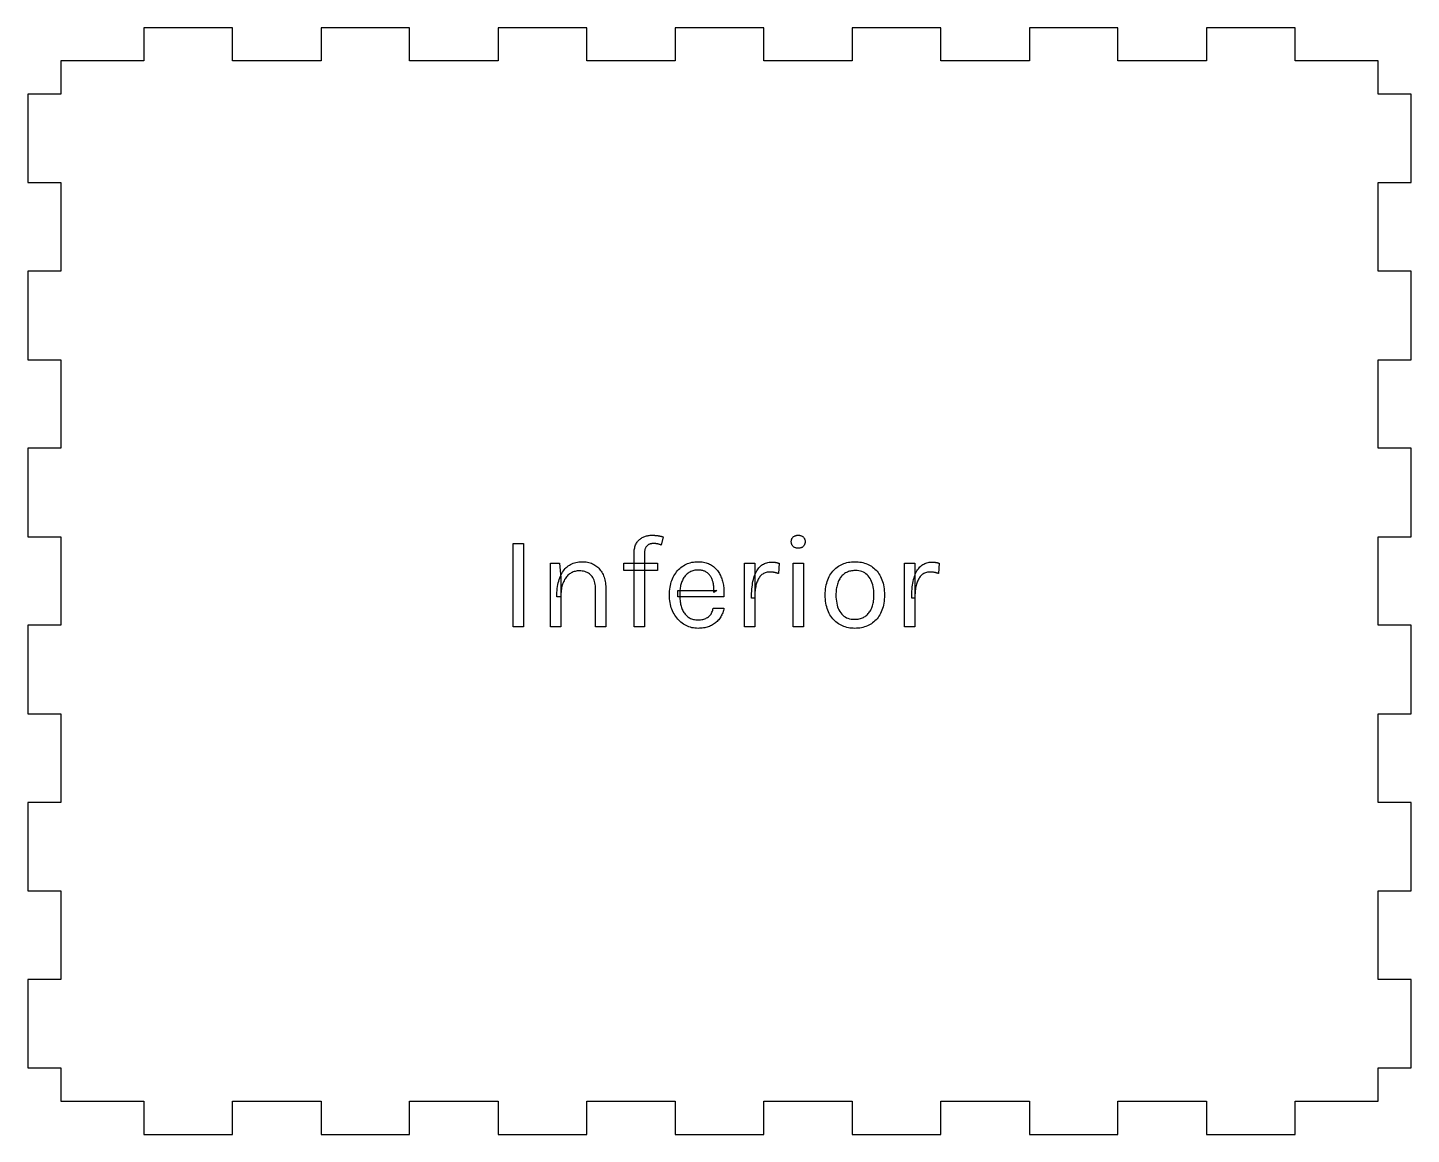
# Model space of a CAD drawing. Header units: millimetres. Extents: x 0 to 253, y 0 to 243.
# Drawn here: x 128 to 253, y 0 to 100 of the extents above; entities that cross this region are included whole.
import ezdxf

# ---------------------------------------------------------------- set-up
doc = ezdxf.new("R2010")
doc.units = ezdxf.units.MM
doc.layers.get('0').update_dxf_attribs({"linetype": 'CONTINUOUS'})

msp = doc.modelspace()

# ---------------------------------------------------------------- linework, layer by layer
for p, q in [((146.5, 100), (138.5, 100)), ((138.5, 100), (138.5, 97)), ((146.5, 97), (146.5, 100)), ((162.5, 100), (154.5, 100)), ((154.5, 100), (154.5, 97)), ((162.5, 97), (162.5, 100)), ((178.5, 100), (170.5, 100)), ((170.5, 100), (170.5, 97)), ((178.5, 97), (178.5, 100)), ((194.5, 100), (186.5, 100)), ((186.5, 100), (186.5, 97)), ((194.5, 97), (194.5, 100)), ((210.5, 100), (202.5, 100)), ((202.5, 100), (202.5, 97)), ((210.5, 97), (210.5, 100)), ((226.5, 100), (218.5, 100)), ((218.5, 100), (218.5, 97)), ((226.5, 97), (226.5, 100)), ((242.5, 100), (234.5, 100)), ((234.5, 100), (234.5, 97)), ((242.5, 97), (242.5, 100)), ((138.5, 97), (131, 97)), ((131, 97), (131, 94)), ((154.5, 97), (146.5, 97)), ((170.5, 97), (162.5, 97)), ((186.5, 97), (178.5, 97)), ((202.5, 97), (194.5, 97)), ((218.5, 97), (210.5, 97)), ((234.5, 97), (226.5, 97)), ((250, 97), (242.5, 97)), ((250, 94), (250, 97)), ((131, 94), (128, 94)), ((128, 94), (128, 86)), ((253, 94), (250, 94)), ((253, 86), (253, 94)), ((128, 86), (131, 86)), ((131, 86), (131, 78)), ((250, 78), (250, 86)), ((250, 86), (253, 86)), ((131, 78), (128, 78)), ((128, 78), (128, 70)), ((253, 78), (250, 78)), ((253, 70), (253, 78)), ((128, 70), (131, 70)), ((131, 70), (131, 62)), ((250, 62), (250, 70)), ((250, 70), (253, 70)), ((131, 62), (128, 62)), ((128, 62), (128, 54)), ((253, 62), (250, 62)), ((253, 54), (253, 62)), ((128, 54), (131, 54)), ((131, 54), (131, 46)), ((183.26, 53.739), (183.32, 53.791)), ((183.32, 53.791), (183.383, 53.839)), ((183.383, 53.839), (183.449, 53.883)), ((183.449, 53.883), (183.519, 53.923)), ((183.519, 53.923), (183.591, 53.96)), ((183.591, 53.96), (183.666, 53.993)), ((183.666, 53.993), (183.742, 54.023)), ((183.742, 54.023), (183.82, 54.049)), ((183.82, 54.049), (183.9, 54.071)), ((183.9, 54.071), (183.982, 54.09)), ((183.982, 54.09), (184.065, 54.106)), ((184.065, 54.106), (184.15, 54.118)), ((184.15, 54.118), (184.237, 54.127)), ((184.237, 54.127), (184.326, 54.132)), ((184.326, 54.132), (184.416, 54.134)), ((184.416, 54.134), (184.416, 54.134)), ((184.416, 54.134), (184.465, 54.134)), ((184.465, 54.134), (184.515, 54.133)), ((184.515, 54.133), (184.564, 54.131)), ((184.564, 54.131), (184.614, 54.128)), ((184.614, 54.128), (184.664, 54.125)), ((184.664, 54.125), (184.714, 54.121)), ((184.714, 54.121), (184.765, 54.116)), ((184.765, 54.116), (184.815, 54.111)), ((184.815, 54.111), (184.866, 54.105)), ((184.866, 54.105), (184.917, 54.098)), ((184.917, 54.098), (184.968, 54.09)), ((184.968, 54.09), (185.019, 54.082)), ((185.019, 54.082), (185.07, 54.073)), ((185.07, 54.073), (185.121, 54.063)), ((185.121, 54.063), (185.171, 54.053)), ((185.171, 54.053), (185.222, 54.042)), ((185.222, 54.042), (185.273, 54.03)), ((185.424, 53.99), (185.244, 53.246)), ((185.273, 54.03), (185.323, 54.017)), ((185.323, 54.017), (185.374, 54.004)), ((185.374, 54.004), (185.424, 53.99)), ((185.424, 53.99), (185.424, 53.99)), ((197.001, 53.707), (197.013, 53.752)), ((197.013, 53.752), (197.028, 53.795)), ((197.028, 53.795), (197.046, 53.836)), ((197.046, 53.836), (197.068, 53.875)), ((197.068, 53.875), (197.094, 53.911)), ((197.094, 53.911), (197.122, 53.946)), ((197.122, 53.946), (197.154, 53.978)), ((197.154, 53.978), (197.189, 54.008)), ((197.189, 54.008), (197.226, 54.034)), ((197.226, 54.034), (197.266, 54.058)), ((197.266, 54.058), (197.308, 54.078)), ((197.308, 54.078), (197.352, 54.095)), ((197.352, 54.095), (197.399, 54.109)), ((197.399, 54.109), (197.448, 54.12)), ((197.448, 54.12), (197.5, 54.128)), ((197.5, 54.128), (197.554, 54.132)), ((197.554, 54.132), (197.61, 54.134)), ((197.61, 54.134), (197.61, 54.134)), ((197.61, 54.134), (197.666, 54.132)), ((197.666, 54.132), (197.72, 54.128)), ((197.72, 54.128), (197.772, 54.12)), ((197.772, 54.12), (197.821, 54.109)), ((197.821, 54.109), (197.868, 54.095)), ((197.868, 54.095), (197.912, 54.078)), ((197.912, 54.078), (197.954, 54.058)), ((197.954, 54.058), (197.994, 54.034)), ((197.994, 54.034), (198.031, 54.008)), ((198.031, 54.008), (198.066, 53.978)), ((198.066, 53.978), (198.098, 53.946)), ((198.098, 53.946), (198.126, 53.911)), ((198.126, 53.911), (198.152, 53.875)), ((198.152, 53.875), (198.174, 53.836)), ((198.174, 53.836), (198.192, 53.795)), ((198.192, 53.795), (198.207, 53.752)), ((198.207, 53.752), (198.219, 53.707)), ((250, 46), (250, 54)), ((250, 54), (253, 54)), ((171.87, 45.866), (171.87, 53.402)), ((171.87, 53.402), (172.806, 53.402)), ((172.806, 53.402), (172.806, 45.866)), ((182.784, 52.49), (182.786, 52.602)), ((182.786, 52.602), (182.793, 52.71)), ((182.793, 52.71), (182.804, 52.813)), ((182.804, 52.813), (182.819, 52.913)), ((182.819, 52.913), (182.839, 53.008)), ((182.839, 53.008), (182.863, 53.099)), ((182.863, 53.099), (182.891, 53.187)), ((182.891, 53.187), (182.924, 53.27)), ((182.924, 53.27), (182.961, 53.348)), ((182.961, 53.348), (183.003, 53.423)), ((183.003, 53.423), (183.048, 53.494)), ((183.048, 53.494), (183.097, 53.561)), ((183.097, 53.561), (183.148, 53.624)), ((183.148, 53.624), (183.202, 53.683)), ((183.202, 53.683), (183.26, 53.739)), ((183.721, 52.551), (183.72, 52.478)), ((183.725, 52.62), (183.721, 52.551)), ((183.731, 52.686), (183.725, 52.62)), ((183.74, 52.748), (183.731, 52.686)), ((183.751, 52.806), (183.74, 52.748)), ((183.765, 52.862), (183.751, 52.806)), ((183.782, 52.914), (183.765, 52.862)), ((183.801, 52.962), (183.782, 52.914)), ((183.822, 53.007), (183.801, 52.962)), ((183.846, 53.048), (183.822, 53.007)), ((183.872, 53.086), (183.846, 53.048)), ((183.899, 53.122), (183.872, 53.086)), ((183.928, 53.155), (183.899, 53.122)), ((183.957, 53.186), (183.928, 53.155)), ((183.988, 53.215), (183.957, 53.186)), ((184.021, 53.24), (183.988, 53.215)), ((184.055, 53.263), (184.021, 53.24)), ((184.09, 53.284), (184.055, 53.263)), ((184.126, 53.302), (184.09, 53.284)), ((184.164, 53.318), (184.126, 53.302)), ((184.202, 53.332), (184.164, 53.318)), ((184.241, 53.344), (184.202, 53.332)), ((184.279, 53.355), (184.241, 53.344)), ((184.318, 53.364), (184.279, 53.355)), ((184.356, 53.372), (184.318, 53.364)), ((184.394, 53.378), (184.356, 53.372)), ((184.433, 53.384), (184.394, 53.378)), ((184.471, 53.387), (184.433, 53.384)), ((184.51, 53.389), (184.471, 53.387)), ((184.548, 53.39), (184.51, 53.389)), ((184.581, 53.39), (184.548, 53.39)), ((184.548, 53.39), (184.548, 53.39)), ((184.613, 53.389), (184.581, 53.39)), ((184.647, 53.387), (184.613, 53.389)), ((184.68, 53.384), (184.647, 53.387)), ((184.714, 53.381), (184.68, 53.384)), ((184.748, 53.377), (184.714, 53.381)), ((184.782, 53.372), (184.748, 53.377)), ((184.817, 53.367), (184.782, 53.372)), ((184.852, 53.361), (184.817, 53.367)), ((184.887, 53.354), (184.852, 53.361)), ((184.922, 53.346), (184.887, 53.354)), ((184.958, 53.338), (184.922, 53.346)), ((184.993, 53.329), (184.958, 53.338)), ((185.029, 53.319), (184.993, 53.329)), ((185.065, 53.309), (185.029, 53.319)), ((185.1, 53.298), (185.065, 53.309)), ((185.136, 53.286), (185.1, 53.298)), ((185.172, 53.273), (185.136, 53.286)), ((185.208, 53.26), (185.172, 53.273)), ((185.244, 53.246), (185.208, 53.26)), ((196.986, 53.558), (196.988, 53.61)), ((196.988, 53.505), (196.986, 53.558)), ((196.986, 53.558), (196.986, 53.558)), ((196.988, 53.61), (196.993, 53.659)), ((196.993, 53.454), (196.988, 53.505)), ((196.993, 53.659), (197.001, 53.707)), ((197.001, 53.405), (196.993, 53.454)), ((197.013, 53.359), (197.001, 53.405)), ((197.028, 53.314), (197.013, 53.359)), ((197.046, 53.272), (197.028, 53.314)), ((197.068, 53.231), (197.046, 53.272)), ((197.094, 53.193), (197.068, 53.231)), ((197.122, 53.157), (197.094, 53.193)), ((197.154, 53.123), (197.122, 53.157)), ((197.189, 53.092), (197.154, 53.123)), ((197.226, 53.064), (197.189, 53.092)), ((197.266, 53.039), (197.226, 53.064)), ((197.308, 53.017), (197.266, 53.039)), ((197.352, 52.999), (197.308, 53.017)), ((197.399, 52.984), (197.352, 52.999)), ((197.448, 52.973), (197.399, 52.984)), ((197.5, 52.965), (197.448, 52.973)), ((197.554, 52.96), (197.5, 52.965)), ((197.61, 52.958), (197.554, 52.96)), ((197.666, 52.96), (197.61, 52.958)), ((197.61, 52.958), (197.61, 52.958)), ((197.61, 52.958), (197.61, 52.958)), ((197.72, 52.965), (197.666, 52.96)), ((197.772, 52.973), (197.72, 52.965)), ((197.821, 52.984), (197.772, 52.973)), ((197.868, 52.999), (197.821, 52.984)), ((197.912, 53.017), (197.868, 52.999)), ((197.954, 53.039), (197.912, 53.017)), ((197.994, 53.064), (197.954, 53.039)), ((198.031, 53.092), (197.994, 53.064)), ((198.066, 53.123), (198.031, 53.092)), ((198.098, 53.157), (198.066, 53.123)), ((198.126, 53.193), (198.098, 53.157)), ((198.152, 53.231), (198.126, 53.193)), ((198.174, 53.272), (198.152, 53.231)), ((198.192, 53.314), (198.174, 53.272)), ((198.207, 53.359), (198.192, 53.314)), ((198.219, 53.405), (198.207, 53.359)), ((198.219, 53.707), (198.227, 53.659)), ((198.227, 53.454), (198.219, 53.405)), ((198.227, 53.659), (198.232, 53.61)), ((198.232, 53.505), (198.227, 53.454)), ((198.232, 53.61), (198.234, 53.558)), ((198.234, 53.558), (198.232, 53.505)), ((198.234, 53.558), (198.234, 53.558)), ((175.23, 45.866), (175.23, 51.602)), ((175.23, 51.602), (176.034, 51.602)), ((176.034, 51.602), (176.166, 50.282)), ((176.648, 51.208), (176.742, 51.293)), ((176.742, 51.293), (176.841, 51.371)), ((176.841, 51.371), (176.945, 51.442)), ((176.945, 51.442), (177.053, 51.506)), ((177.053, 51.506), (177.165, 51.562)), ((177.165, 51.562), (177.282, 51.611)), ((177.282, 51.611), (177.403, 51.652)), ((177.403, 51.652), (177.528, 51.686)), ((177.528, 51.686), (177.658, 51.712)), ((177.658, 51.712), (177.792, 51.731)), ((177.792, 51.731), (177.931, 51.742)), ((177.931, 51.742), (178.074, 51.746)), ((178.074, 51.746), (178.074, 51.746)), ((178.074, 51.746), (178.208, 51.743)), ((178.208, 51.743), (178.337, 51.734)), ((178.337, 51.734), (178.463, 51.719)), ((178.463, 51.719), (178.585, 51.698)), ((178.585, 51.698), (178.703, 51.67)), ((178.703, 51.67), (178.817, 51.637)), ((178.817, 51.637), (178.928, 51.598)), ((178.928, 51.598), (179.034, 51.552)), ((179.034, 51.552), (179.136, 51.501)), ((179.136, 51.501), (179.235, 51.443)), ((179.235, 51.443), (179.329, 51.38)), ((179.329, 51.38), (179.419, 51.311)), ((179.419, 51.311), (179.505, 51.238)), ((181.848, 50.954), (181.848, 51.602)), ((181.848, 51.602), (184.908, 51.602)), ((182.784, 45.866), (182.784, 52.49)), ((183.72, 52.478), (183.72, 52.478)), ((183.72, 52.478), (183.72, 45.866)), ((184.908, 51.602), (184.908, 50.954)), ((187.015, 51.225), (187.124, 51.307)), ((187.124, 51.307), (187.239, 51.383)), ((187.239, 51.383), (187.358, 51.452)), ((187.358, 51.452), (187.48, 51.514)), ((187.48, 51.514), (187.605, 51.568)), ((187.605, 51.568), (187.733, 51.615)), ((187.733, 51.615), (187.865, 51.655)), ((187.865, 51.655), (188, 51.688)), ((188, 51.688), (188.139, 51.713)), ((188.139, 51.713), (188.281, 51.731)), ((188.281, 51.731), (188.426, 51.742)), ((188.426, 51.742), (188.574, 51.746)), ((188.574, 51.746), (188.574, 51.746)), ((188.574, 51.746), (188.703, 51.743)), ((188.703, 51.743), (188.828, 51.735)), ((188.828, 51.735), (188.949, 51.722)), ((188.949, 51.722), (189.066, 51.704)), ((189.066, 51.704), (189.18, 51.68)), ((189.18, 51.68), (189.29, 51.651)), ((189.29, 51.651), (189.396, 51.617)), ((189.396, 51.617), (189.498, 51.577)), ((189.498, 51.577), (189.596, 51.532)), ((189.596, 51.532), (189.69, 51.482)), ((189.69, 51.482), (189.781, 51.427)), ((189.781, 51.427), (189.868, 51.369)), ((189.868, 51.369), (189.951, 51.307)), ((189.951, 51.307), (190.031, 51.241)), ((192.744, 45.866), (192.744, 51.614)), ((192.744, 51.614), (193.68, 51.614)), ((193.68, 51.614), (193.68, 45.866)), ((194.063, 51.196), (194.138, 51.278)), ((194.138, 51.278), (194.217, 51.353)), ((194.217, 51.353), (194.3, 51.421)), ((194.3, 51.421), (194.386, 51.482)), ((194.386, 51.482), (194.476, 51.535)), ((194.476, 51.535), (194.569, 51.581)), ((194.569, 51.581), (194.666, 51.621)), ((194.666, 51.621), (194.767, 51.653)), ((194.767, 51.653), (194.871, 51.678)), ((194.871, 51.678), (194.978, 51.696)), ((194.978, 51.696), (195.089, 51.706)), ((195.089, 51.706), (195.204, 51.71)), ((195.204, 51.71), (195.204, 51.71)), ((195.204, 51.71), (195.242, 51.71)), ((195.242, 51.71), (195.279, 51.709)), ((195.279, 51.709), (195.316, 51.708)), ((195.316, 51.708), (195.352, 51.706)), ((195.352, 51.706), (195.388, 51.703)), ((195.388, 51.703), (195.423, 51.7)), ((195.423, 51.7), (195.457, 51.697)), ((195.457, 51.697), (195.49, 51.693)), ((195.49, 51.693), (195.523, 51.688)), ((195.523, 51.688), (195.555, 51.683)), ((195.555, 51.683), (195.587, 51.677)), ((195.587, 51.677), (195.619, 51.671)), ((195.619, 51.671), (195.651, 51.664)), ((195.651, 51.664), (195.683, 51.657)), ((195.683, 51.657), (195.715, 51.649)), ((195.715, 51.649), (195.747, 51.641)), ((195.747, 51.641), (195.779, 51.632)), ((195.779, 51.632), (195.811, 51.623)), ((195.811, 51.623), (195.844, 51.613)), ((195.876, 51.602), (195.816, 50.678)), ((195.844, 51.613), (195.876, 51.602)), ((195.876, 51.602), (195.876, 51.602)), ((197.142, 45.866), (197.142, 51.614)), ((197.142, 51.614), (198.078, 51.614)), ((198.078, 51.614), (198.078, 45.866)), ((201.018, 51.169), (201.126, 51.254)), ((201.126, 51.254), (201.239, 51.332)), ((201.239, 51.332), (201.357, 51.404)), ((201.357, 51.404), (201.479, 51.469)), ((201.479, 51.469), (201.605, 51.527)), ((201.605, 51.527), (201.734, 51.578)), ((201.734, 51.578), (201.867, 51.623)), ((201.867, 51.623), (202.003, 51.66)), ((202.003, 51.66), (202.142, 51.691)), ((202.142, 51.691), (202.285, 51.715)), ((202.285, 51.715), (202.431, 51.732)), ((202.431, 51.732), (202.581, 51.743)), ((202.581, 51.743), (202.734, 51.746)), ((202.734, 51.746), (202.734, 51.746)), ((202.734, 51.746), (202.886, 51.743)), ((202.886, 51.743), (203.035, 51.732)), ((203.035, 51.732), (203.18, 51.715)), ((203.18, 51.715), (203.322, 51.691)), ((203.322, 51.691), (203.461, 51.66)), ((203.461, 51.66), (203.596, 51.623)), ((203.596, 51.623), (203.728, 51.578)), ((203.728, 51.578), (203.857, 51.527)), ((203.857, 51.527), (203.983, 51.469)), ((203.983, 51.469), (204.105, 51.404)), ((204.105, 51.404), (204.223, 51.332)), ((204.223, 51.332), (204.336, 51.254)), ((204.336, 51.254), (204.444, 51.169)), ((207.216, 45.866), (207.216, 51.614)), ((207.216, 51.614), (208.152, 51.614)), ((208.152, 51.614), (208.152, 45.866)), ((208.535, 51.196), (208.61, 51.278)), ((208.61, 51.278), (208.689, 51.353)), ((208.689, 51.353), (208.772, 51.421)), ((208.772, 51.421), (208.858, 51.482)), ((208.858, 51.482), (208.948, 51.535)), ((208.948, 51.535), (209.041, 51.581)), ((209.041, 51.581), (209.138, 51.621)), ((209.138, 51.621), (209.239, 51.653)), ((209.239, 51.653), (209.343, 51.678)), ((209.343, 51.678), (209.45, 51.696)), ((209.45, 51.696), (209.561, 51.706)), ((209.561, 51.706), (209.676, 51.71)), ((209.676, 51.71), (209.676, 51.71)), ((209.676, 51.71), (209.714, 51.71)), ((209.714, 51.71), (209.751, 51.709)), ((209.751, 51.709), (209.788, 51.708)), ((209.788, 51.708), (209.824, 51.706)), ((209.824, 51.706), (209.86, 51.703)), ((209.86, 51.703), (209.895, 51.7)), ((209.895, 51.7), (209.929, 51.697)), ((209.929, 51.697), (209.962, 51.693)), ((209.962, 51.693), (209.995, 51.688)), ((209.995, 51.688), (210.027, 51.683)), ((210.027, 51.683), (210.059, 51.677)), ((210.059, 51.677), (210.091, 51.671)), ((210.091, 51.671), (210.123, 51.664)), ((210.123, 51.664), (210.155, 51.657)), ((210.155, 51.657), (210.187, 51.649)), ((210.187, 51.649), (210.219, 51.641)), ((210.219, 51.641), (210.251, 51.632)), ((210.251, 51.632), (210.283, 51.623)), ((210.283, 51.623), (210.316, 51.613)), ((210.348, 51.602), (210.288, 50.678)), ((210.316, 51.613), (210.348, 51.602)), ((210.348, 51.602), (210.348, 51.602)), ((175.975, 49.993), (176.02, 50.143)), ((176.02, 50.143), (176.07, 50.288)), ((176.07, 50.288), (176.125, 50.426)), ((176.125, 50.426), (176.185, 50.558)), ((176.166, 50.282), (176.166, 45.866)), ((176.185, 50.558), (176.25, 50.683)), ((176.25, 50.683), (176.32, 50.801)), ((176.32, 50.801), (176.395, 50.913)), ((176.395, 50.913), (176.474, 51.018)), ((176.459, 50.029), (176.413, 49.932)), ((176.508, 50.122), (176.459, 50.029)), ((176.474, 51.018), (176.559, 51.116)), ((176.561, 50.21), (176.508, 50.122)), ((176.559, 51.116), (176.648, 51.208)), ((176.618, 50.293), (176.561, 50.21)), ((176.677, 50.372), (176.618, 50.293)), ((176.741, 50.445), (176.677, 50.372)), ((176.808, 50.513), (176.741, 50.445)), ((176.878, 50.577), (176.808, 50.513)), ((176.952, 50.636), (176.878, 50.577)), ((177.029, 50.69), (176.952, 50.636)), ((177.109, 50.738), (177.029, 50.69)), ((177.191, 50.78), (177.109, 50.738)), ((177.276, 50.816), (177.191, 50.78)), ((177.364, 50.847), (177.276, 50.816)), ((177.455, 50.873), (177.364, 50.847)), ((177.549, 50.893), (177.455, 50.873)), ((177.645, 50.907), (177.549, 50.893)), ((177.744, 50.915), (177.645, 50.907)), ((177.846, 50.918), (177.744, 50.915)), ((177.979, 50.914), (177.846, 50.918)), ((177.846, 50.918), (177.846, 50.918)), ((178.106, 50.901), (177.979, 50.914)), ((178.227, 50.879), (178.106, 50.901)), ((178.343, 50.849), (178.227, 50.879)), ((178.453, 50.811), (178.343, 50.849)), ((178.557, 50.764), (178.453, 50.811)), ((178.656, 50.708), (178.557, 50.764)), ((178.748, 50.643), (178.656, 50.708)), ((178.836, 50.571), (178.748, 50.643)), ((178.917, 50.489), (178.836, 50.571)), ((178.992, 50.399), (178.917, 50.489)), ((179.058, 50.302), (178.992, 50.399)), ((179.117, 50.196), (179.058, 50.302)), ((179.169, 50.083), (179.117, 50.196)), ((179.212, 49.962), (179.169, 50.083)), ((179.505, 51.238), (179.585, 51.159)), ((179.585, 51.159), (179.662, 51.075)), ((179.662, 51.075), (179.734, 50.985)), ((179.734, 50.985), (179.801, 50.891)), ((179.801, 50.891), (179.864, 50.791)), ((179.864, 50.791), (179.922, 50.686)), ((179.922, 50.686), (179.976, 50.576)), ((179.976, 50.576), (180.025, 50.461)), ((180.025, 50.461), (180.069, 50.342)), ((180.069, 50.342), (180.108, 50.219)), ((180.108, 50.219), (180.141, 50.091)), ((180.141, 50.091), (180.169, 49.959)), ((184.908, 50.954), (181.848, 50.954)), ((184.908, 50.954), (184.908, 50.954)), ((186.147, 49.911), (186.197, 50.06)), ((186.197, 50.06), (186.254, 50.204)), ((186.254, 50.204), (186.318, 50.342)), ((186.318, 50.342), (186.388, 50.474)), ((186.388, 50.474), (186.462, 50.601)), ((186.462, 50.601), (186.542, 50.72)), ((186.542, 50.72), (186.627, 50.834)), ((186.627, 50.834), (186.716, 50.941)), ((186.716, 50.941), (186.811, 51.042)), ((186.811, 51.042), (186.91, 51.137)), ((186.91, 51.137), (187.015, 51.225)), ((187.143, 50.057), (187.104, 49.967)), ((187.186, 50.144), (187.143, 50.057)), ((187.232, 50.226), (187.186, 50.144)), ((187.283, 50.306), (187.232, 50.226)), ((187.337, 50.382), (187.283, 50.306)), ((187.394, 50.454), (187.337, 50.382)), ((187.456, 50.523), (187.394, 50.454)), ((187.521, 50.588), (187.456, 50.523)), ((187.589, 50.65), (187.521, 50.588)), ((187.662, 50.708), (187.589, 50.65)), ((187.738, 50.762), (187.662, 50.708)), ((187.818, 50.81), (187.738, 50.762)), ((187.901, 50.852), (187.818, 50.81)), ((187.988, 50.888), (187.901, 50.852)), ((188.079, 50.919), (187.988, 50.888)), ((188.173, 50.945), (188.079, 50.919)), ((188.271, 50.965), (188.173, 50.945)), ((188.372, 50.979), (188.271, 50.965)), ((188.477, 50.987), (188.372, 50.979)), ((188.586, 50.99), (188.477, 50.987)), ((188.672, 50.988), (188.586, 50.99)), ((188.586, 50.99), (188.586, 50.99)), ((188.755, 50.983), (188.672, 50.988)), ((188.835, 50.974), (188.755, 50.983)), ((188.911, 50.961), (188.835, 50.974)), ((188.985, 50.945), (188.911, 50.961)), ((189.055, 50.925), (188.985, 50.945)), ((189.123, 50.902), (189.055, 50.925)), ((189.187, 50.875), (189.123, 50.902)), ((189.248, 50.844), (189.187, 50.875)), ((189.306, 50.81), (189.248, 50.844)), ((189.361, 50.773), (189.306, 50.81)), ((189.414, 50.733), (189.361, 50.773)), ((189.464, 50.691), (189.414, 50.733)), ((189.511, 50.647), (189.464, 50.691)), ((189.556, 50.601), (189.511, 50.647)), ((189.599, 50.552), (189.556, 50.601)), ((189.639, 50.501), (189.599, 50.552)), ((189.677, 50.447), (189.639, 50.501)), ((189.712, 50.391), (189.677, 50.447)), ((189.744, 50.333), (189.712, 50.391)), ((189.774, 50.273), (189.744, 50.333)), ((189.802, 50.212), (189.774, 50.273)), ((189.829, 50.15), (189.802, 50.212)), ((189.853, 50.086), (189.829, 50.15)), ((189.875, 50.022), (189.853, 50.086)), ((189.896, 49.956), (189.875, 50.022)), ((190.031, 51.241), (190.107, 51.172)), ((190.107, 51.172), (190.18, 51.098)), ((190.18, 51.098), (190.249, 51.021)), ((190.249, 51.021), (190.314, 50.941)), ((190.314, 50.941), (190.376, 50.856)), ((190.376, 50.856), (190.434, 50.768)), ((190.434, 50.768), (190.489, 50.677)), ((190.489, 50.677), (190.54, 50.583)), ((190.54, 50.583), (190.588, 50.487)), ((190.588, 50.487), (190.632, 50.389)), ((190.632, 50.389), (190.673, 50.289)), ((190.673, 50.289), (190.711, 50.186)), ((190.711, 50.186), (190.745, 50.081)), ((190.745, 50.081), (190.776, 49.973)), ((193.526, 49.969), (193.562, 50.125)), ((193.562, 50.125), (193.602, 50.273)), ((193.602, 50.273), (193.646, 50.414)), ((193.646, 50.414), (193.694, 50.548)), ((193.694, 50.548), (193.746, 50.674)), ((193.746, 50.674), (193.801, 50.793)), ((193.801, 50.793), (193.861, 50.904)), ((193.861, 50.904), (193.924, 51.009)), ((193.961, 50.084), (193.921, 49.995)), ((193.924, 51.009), (193.992, 51.106)), ((194.005, 50.169), (193.961, 50.084)), ((193.992, 51.106), (194.063, 51.196)), ((194.052, 50.248), (194.005, 50.169)), ((194.102, 50.323), (194.052, 50.248)), ((194.156, 50.393), (194.102, 50.323)), ((194.213, 50.458), (194.156, 50.393)), ((194.274, 50.519), (194.213, 50.458)), ((194.338, 50.574), (194.274, 50.519)), ((194.407, 50.624), (194.338, 50.574)), ((194.479, 50.667), (194.407, 50.624)), ((194.555, 50.705), (194.479, 50.667)), ((194.636, 50.737), (194.555, 50.705)), ((194.72, 50.763), (194.636, 50.737)), ((194.808, 50.784), (194.72, 50.763)), ((194.9, 50.798), (194.808, 50.784)), ((194.996, 50.807), (194.9, 50.798)), ((195.096, 50.81), (194.996, 50.807)), ((195.128, 50.81), (195.096, 50.81)), ((195.096, 50.81), (195.096, 50.81)), ((195.16, 50.808), (195.128, 50.81)), ((195.193, 50.806), (195.16, 50.808)), ((195.228, 50.804), (195.193, 50.806)), ((195.262, 50.8), (195.228, 50.804)), ((195.298, 50.796), (195.262, 50.8)), ((195.335, 50.791), (195.298, 50.796)), ((195.372, 50.785), (195.335, 50.791)), ((195.411, 50.778), (195.372, 50.785)), ((195.45, 50.771), (195.411, 50.778)), ((195.489, 50.763), (195.45, 50.771)), ((195.528, 50.755), (195.489, 50.763)), ((195.566, 50.746), (195.528, 50.755)), ((195.604, 50.737), (195.566, 50.746)), ((195.641, 50.728), (195.604, 50.737)), ((195.677, 50.719), (195.641, 50.728)), ((195.713, 50.709), (195.677, 50.719)), ((195.748, 50.699), (195.713, 50.709)), ((195.782, 50.689), (195.748, 50.699)), ((195.816, 50.678), (195.782, 50.689)), ((200.229, 49.963), (200.281, 50.113)), ((200.281, 50.113), (200.34, 50.256)), ((200.34, 50.256), (200.406, 50.393)), ((200.406, 50.393), (200.478, 50.524)), ((200.478, 50.524), (200.555, 50.648)), ((200.555, 50.648), (200.638, 50.765)), ((200.638, 50.765), (200.725, 50.876)), ((200.725, 50.876), (200.818, 50.98)), ((200.818, 50.98), (200.915, 51.078)), ((200.915, 51.078), (201.018, 51.169)), ((201.261, 50.01), (201.219, 49.913)), ((201.307, 50.102), (201.261, 50.01)), ((201.356, 50.189), (201.307, 50.102)), ((201.41, 50.273), (201.356, 50.189)), ((201.466, 50.351), (201.41, 50.273)), ((201.527, 50.425), (201.466, 50.351)), ((201.592, 50.494), (201.527, 50.425)), ((201.66, 50.559), (201.592, 50.494)), ((201.731, 50.619), (201.66, 50.559)), ((201.807, 50.675), (201.731, 50.619)), ((201.886, 50.726), (201.807, 50.675)), ((201.969, 50.771), (201.886, 50.726)), ((202.055, 50.811), (201.969, 50.771)), ((202.145, 50.846), (202.055, 50.811)), ((202.238, 50.875), (202.145, 50.846)), ((202.335, 50.899), (202.238, 50.875)), ((202.436, 50.918), (202.335, 50.899)), ((202.539, 50.931), (202.436, 50.918)), ((202.647, 50.939), (202.539, 50.931)), ((202.758, 50.942), (202.647, 50.939)), ((202.922, 50.936), (202.758, 50.942)), ((202.758, 50.942), (202.758, 50.942)), ((203.077, 50.918), (202.922, 50.936)), ((203.225, 50.889), (203.077, 50.918)), ((203.364, 50.847), (203.225, 50.889)), ((203.494, 50.794), (203.364, 50.847)), ((203.617, 50.729), (203.494, 50.794)), ((203.731, 50.652), (203.617, 50.729)), ((203.837, 50.564), (203.731, 50.652)), ((203.935, 50.463), (203.837, 50.564)), ((204.024, 50.351), (203.935, 50.463)), ((204.105, 50.228), (204.024, 50.351)), ((204.177, 50.097), (204.105, 50.228)), ((204.241, 49.957), (204.177, 50.097)), ((204.444, 51.169), (204.546, 51.078)), ((204.546, 51.078), (204.643, 50.98)), ((204.643, 50.98), (204.736, 50.876)), ((204.736, 50.876), (204.823, 50.765)), ((204.823, 50.765), (204.905, 50.648)), ((204.905, 50.648), (204.981, 50.524)), ((204.981, 50.524), (205.053, 50.393)), ((205.053, 50.393), (205.119, 50.256)), ((205.119, 50.256), (205.177, 50.113)), ((205.177, 50.113), (205.229, 49.963)), ((207.998, 49.969), (208.034, 50.125)), ((208.034, 50.125), (208.074, 50.273)), ((208.074, 50.273), (208.118, 50.414)), ((208.118, 50.414), (208.166, 50.548)), ((208.166, 50.548), (208.218, 50.674)), ((208.218, 50.674), (208.273, 50.793)), ((208.273, 50.793), (208.333, 50.904)), ((208.333, 50.904), (208.396, 51.009)), ((208.433, 50.084), (208.393, 49.995)), ((208.396, 51.009), (208.464, 51.106)), ((208.477, 50.169), (208.433, 50.084)), ((208.464, 51.106), (208.535, 51.196)), ((208.524, 50.248), (208.477, 50.169)), ((208.574, 50.323), (208.524, 50.248)), ((208.628, 50.393), (208.574, 50.323)), ((208.685, 50.458), (208.628, 50.393)), ((208.746, 50.519), (208.685, 50.458)), ((208.81, 50.574), (208.746, 50.519)), ((208.879, 50.624), (208.81, 50.574)), ((208.951, 50.667), (208.879, 50.624)), ((209.027, 50.705), (208.951, 50.667)), ((209.108, 50.737), (209.027, 50.705)), ((209.192, 50.763), (209.108, 50.737)), ((209.28, 50.784), (209.192, 50.763)), ((209.372, 50.798), (209.28, 50.784)), ((209.468, 50.807), (209.372, 50.798)), ((209.568, 50.81), (209.468, 50.807)), ((209.6, 50.81), (209.568, 50.81)), ((209.568, 50.81), (209.568, 50.81)), ((209.632, 50.808), (209.6, 50.81)), ((209.665, 50.806), (209.632, 50.808)), ((209.7, 50.804), (209.665, 50.806)), ((209.734, 50.8), (209.7, 50.804)), ((209.77, 50.796), (209.734, 50.8)), ((209.807, 50.791), (209.77, 50.796)), ((209.844, 50.785), (209.807, 50.791)), ((209.883, 50.778), (209.844, 50.785)), ((209.922, 50.771), (209.883, 50.778)), ((209.961, 50.763), (209.922, 50.771)), ((210, 50.755), (209.961, 50.763)), ((210.038, 50.746), (210, 50.755)), ((210.076, 50.737), (210.038, 50.746)), ((210.113, 50.728), (210.076, 50.737)), ((210.149, 50.719), (210.113, 50.728)), ((210.185, 50.709), (210.149, 50.719)), ((210.22, 50.699), (210.185, 50.709)), ((210.254, 50.689), (210.22, 50.699)), ((210.288, 50.678), (210.254, 50.689)), ((175.806, 48.578), (175.809, 48.775)), ((175.809, 48.775), (175.817, 48.967)), ((175.817, 48.967), (175.83, 49.153)), ((175.83, 49.153), (175.848, 49.333)), ((175.848, 49.333), (175.872, 49.507)), ((175.872, 49.507), (175.901, 49.675)), ((175.901, 49.675), (175.935, 49.837)), ((175.935, 49.837), (175.975, 49.993)), ((176.174, 48.86), (176.168, 48.721)), ((176.184, 48.996), (176.174, 48.86)), ((176.199, 49.127), (176.184, 48.996)), ((176.217, 49.254), (176.199, 49.127)), ((176.239, 49.377), (176.217, 49.254)), ((176.266, 49.496), (176.239, 49.377)), ((176.297, 49.611), (176.266, 49.496)), ((176.331, 49.722), (176.297, 49.611)), ((176.37, 49.829), (176.331, 49.722)), ((176.413, 49.932), (176.37, 49.829)), ((179.247, 49.833), (179.212, 49.962)), ((179.275, 49.696), (179.247, 49.833)), ((179.294, 49.551), (179.275, 49.696)), ((179.306, 49.398), (179.294, 49.551)), ((179.31, 49.238), (179.306, 49.398)), ((179.31, 45.866), (179.31, 49.238)), ((180.169, 49.959), (180.193, 49.824)), ((180.193, 49.824), (180.211, 49.684)), ((180.211, 49.684), (180.224, 49.539)), ((180.224, 49.539), (180.231, 49.391)), ((180.231, 49.391), (180.234, 49.238)), ((180.234, 49.238), (180.234, 49.238)), ((180.234, 49.238), (180.234, 45.866)), ((185.982, 48.722), (185.985, 48.908)), ((185.985, 48.908), (185.995, 49.088)), ((185.995, 49.088), (186.012, 49.263)), ((186.012, 49.263), (186.036, 49.433)), ((186.036, 49.433), (186.066, 49.598)), ((186.066, 49.598), (186.103, 49.757)), ((186.103, 49.757), (186.147, 49.911)), ((186.738, 48.578), (186.738, 49.154)), ((186.738, 49.154), (190.272, 49.154)), ((186.92, 49.08), (186.918, 48.974)), ((186.918, 48.974), (186.918, 48.974)), ((186.918, 48.974), (186.918, 48.59)), ((186.925, 49.185), (186.92, 49.08)), ((186.935, 49.288), (186.925, 49.185)), ((186.948, 49.389), (186.935, 49.288)), ((186.964, 49.489), (186.948, 49.389)), ((186.985, 49.588), (186.964, 49.489)), ((187.009, 49.685), (186.985, 49.588)), ((187.037, 49.78), (187.009, 49.685)), ((187.069, 49.874), (187.037, 49.78)), ((187.104, 49.967), (187.069, 49.874)), ((189.914, 49.889), (189.896, 49.956)), ((189.93, 49.821), (189.914, 49.889)), ((189.945, 49.752), (189.93, 49.821)), ((189.957, 49.682), (189.945, 49.752)), ((189.968, 49.611), (189.957, 49.682)), ((189.977, 49.54), (189.968, 49.611)), ((189.984, 49.47), (189.977, 49.54)), ((189.991, 49.399), (189.984, 49.47)), ((189.995, 49.328), (189.991, 49.399)), ((189.998, 49.257), (189.995, 49.328)), ((190.272, 49.154), (189.996, 48.974)), ((189.996, 48.974), (189.999, 49.045)), ((190, 49.186), (189.998, 49.257)), ((189.999, 49.045), (190, 49.116)), ((190, 49.116), (190, 49.186)), ((190.776, 49.973), (190.803, 49.863)), ((190.803, 49.863), (190.827, 49.751)), ((190.827, 49.751), (190.848, 49.637)), ((190.848, 49.637), (190.865, 49.523)), ((190.865, 49.523), (190.879, 49.407)), ((190.879, 49.407), (190.89, 49.291)), ((190.89, 49.291), (190.898, 49.174)), ((190.898, 49.174), (190.903, 49.057)), ((190.903, 48.819), (190.898, 48.699)), ((190.903, 49.057), (190.904, 48.938)), ((190.904, 48.938), (190.903, 48.819)), ((193.394, 48.673), (193.4, 48.88)), ((193.4, 48.88), (193.411, 49.08)), ((193.411, 49.08), (193.426, 49.273)), ((193.426, 49.273), (193.445, 49.458)), ((193.445, 49.458), (193.468, 49.636)), ((193.468, 49.636), (193.495, 49.806)), ((193.495, 49.806), (193.526, 49.969)), ((193.693, 48.87), (193.686, 48.736)), ((193.703, 48.999), (193.693, 48.87)), ((193.715, 49.126), (193.703, 48.999)), ((193.731, 49.248), (193.715, 49.126)), ((193.749, 49.366), (193.731, 49.248)), ((193.77, 49.481), (193.749, 49.366)), ((193.794, 49.593), (193.77, 49.481)), ((193.821, 49.7), (193.794, 49.593)), ((193.851, 49.803), (193.821, 49.7)), ((193.884, 49.902), (193.851, 49.803)), ((193.921, 49.995), (193.884, 49.902)), ((200.058, 48.734), (200.061, 48.929)), ((200.061, 48.929), (200.072, 49.117)), ((200.072, 49.117), (200.089, 49.299)), ((200.089, 49.299), (200.114, 49.475)), ((200.114, 49.475), (200.145, 49.644)), ((200.145, 49.644), (200.183, 49.806)), ((200.183, 49.806), (200.229, 49.963)), ((201.02, 48.869), (201.018, 48.734)), ((201.026, 49), (201.02, 48.869)), ((201.036, 49.127), (201.026, 49)), ((201.05, 49.251), (201.036, 49.127)), ((201.068, 49.371), (201.05, 49.251)), ((201.09, 49.487), (201.068, 49.371)), ((201.116, 49.599), (201.09, 49.487)), ((201.147, 49.707), (201.116, 49.599)), ((201.181, 49.812), (201.147, 49.707)), ((201.219, 49.913), (201.181, 49.812)), ((204.297, 49.809), (204.241, 49.957)), ((204.344, 49.651), (204.297, 49.809)), ((204.382, 49.485), (204.344, 49.651)), ((204.412, 49.31), (204.382, 49.485)), ((204.433, 49.127), (204.412, 49.31)), ((204.446, 48.935), (204.433, 49.127)), ((204.45, 48.734), (204.446, 48.935)), ((205.229, 49.963), (205.274, 49.806)), ((205.274, 49.806), (205.312, 49.644)), ((205.312, 49.644), (205.343, 49.475)), ((205.343, 49.475), (205.367, 49.299)), ((205.367, 49.299), (205.384, 49.117)), ((205.384, 49.117), (205.395, 48.929)), ((205.395, 48.929), (205.398, 48.734)), ((207.866, 48.673), (207.872, 48.88)), ((207.872, 48.88), (207.883, 49.08)), ((207.883, 49.08), (207.898, 49.273)), ((207.898, 49.273), (207.916, 49.458)), ((207.916, 49.458), (207.94, 49.636)), ((207.94, 49.636), (207.967, 49.806)), ((207.967, 49.806), (207.998, 49.969)), ((208.165, 48.87), (208.158, 48.736)), ((208.175, 48.999), (208.165, 48.87)), ((208.187, 49.126), (208.175, 48.999)), ((208.203, 49.248), (208.187, 49.126)), ((208.221, 49.366), (208.203, 49.248)), ((208.242, 49.481), (208.221, 49.366)), ((208.266, 49.593), (208.242, 49.481)), ((208.293, 49.7), (208.266, 49.593)), ((208.323, 49.803), (208.293, 49.7)), ((208.356, 49.902), (208.323, 49.803)), ((208.393, 49.995), (208.356, 49.902)), ((176.166, 48.578), (175.806, 48.578)), ((176.168, 48.721), (176.166, 48.578)), ((176.166, 48.578), (176.166, 48.578)), ((185.985, 48.548), (185.982, 48.722)), ((185.982, 48.722), (185.982, 48.722)), ((185.996, 48.377), (185.985, 48.548)), ((186.013, 48.211), (185.996, 48.377)), ((186.036, 48.049), (186.013, 48.211)), ((186.067, 47.891), (186.036, 48.049)), ((186.104, 47.737), (186.067, 47.891)), ((186.148, 47.587), (186.104, 47.737)), ((186.199, 47.441), (186.148, 47.587)), ((190.89, 48.578), (186.738, 48.578)), ((186.918, 48.59), (186.92, 48.471)), ((186.92, 48.471), (186.925, 48.355)), ((186.925, 48.355), (186.934, 48.241)), ((186.934, 48.241), (186.947, 48.13)), ((186.947, 48.13), (186.964, 48.022)), ((186.964, 48.022), (186.984, 47.915)), ((186.984, 47.915), (187.008, 47.812)), ((187.008, 47.812), (187.035, 47.711)), ((187.035, 47.711), (187.066, 47.612)), ((187.066, 47.612), (187.101, 47.516)), ((187.101, 47.516), (187.139, 47.423)), ((189.912, 47.455), (189.93, 47.558)), ((189.93, 47.558), (189.93, 47.558)), ((189.93, 47.558), (190.902, 47.558)), ((190.902, 47.558), (190.882, 47.446)), ((190.898, 48.699), (190.89, 48.578)), ((190.89, 48.578), (190.89, 48.578)), ((193.392, 48.458), (193.394, 48.673)), ((193.68, 48.458), (193.392, 48.458)), ((193.681, 48.599), (193.68, 48.458)), ((193.68, 48.458), (193.68, 48.458)), ((193.68, 48.458), (193.68, 48.458)), ((193.686, 48.736), (193.681, 48.599)), ((200.061, 48.54), (200.058, 48.734)), ((200.058, 48.734), (200.058, 48.734)), ((200.072, 48.353), (200.061, 48.54)), ((200.089, 48.172), (200.072, 48.353)), ((200.114, 47.997), (200.089, 48.172)), ((200.145, 47.828), (200.114, 47.997)), ((200.183, 47.666), (200.145, 47.828)), ((200.229, 47.509), (200.183, 47.666)), ((200.281, 47.359), (200.229, 47.509)), ((201.018, 48.734), (201.018, 48.734)), ((201.018, 48.734), (201.022, 48.535)), ((201.022, 48.535), (201.035, 48.345)), ((201.035, 48.345), (201.057, 48.164)), ((201.057, 48.164), (201.087, 47.99)), ((201.087, 47.99), (201.125, 47.826)), ((201.125, 47.826), (201.172, 47.669)), ((201.172, 47.669), (201.228, 47.522)), ((201.228, 47.522), (201.293, 47.382)), ((204.207, 47.468), (204.249, 47.564)), ((204.249, 47.564), (204.287, 47.664)), ((204.287, 47.664), (204.321, 47.768)), ((204.321, 47.768), (204.352, 47.876)), ((204.352, 47.876), (204.378, 47.987)), ((204.378, 47.987), (204.4, 48.102)), ((204.4, 48.102), (204.418, 48.221)), ((204.418, 48.221), (204.432, 48.344)), ((204.432, 48.344), (204.442, 48.47)), ((204.442, 48.47), (204.448, 48.6)), ((204.448, 48.6), (204.45, 48.734)), ((204.45, 48.734), (204.45, 48.734)), ((205.229, 47.509), (205.177, 47.359)), ((205.274, 47.666), (205.229, 47.509)), ((205.312, 47.828), (205.274, 47.666)), ((205.343, 47.997), (205.312, 47.828)), ((205.367, 48.172), (205.343, 47.997)), ((205.384, 48.353), (205.367, 48.172)), ((205.395, 48.54), (205.384, 48.353)), ((205.398, 48.734), (205.395, 48.54)), ((205.398, 48.734), (205.398, 48.734)), ((207.864, 48.458), (207.866, 48.673)), ((208.152, 48.458), (207.864, 48.458)), ((208.153, 48.599), (208.152, 48.458)), ((208.152, 48.458), (208.152, 48.458)), ((208.152, 48.458), (208.152, 48.458)), ((208.158, 48.736), (208.153, 48.599)), ((186.257, 47.3), (186.199, 47.441)), ((186.321, 47.162), (186.257, 47.3)), ((186.391, 47.029), (186.321, 47.162)), ((186.466, 46.903), (186.391, 47.029)), ((186.547, 46.782), (186.466, 46.903)), ((186.632, 46.667), (186.547, 46.782)), ((186.721, 46.558), (186.632, 46.667)), ((186.816, 46.455), (186.721, 46.558)), ((186.916, 46.358), (186.816, 46.455)), ((187.021, 46.267), (186.916, 46.358)), ((187.13, 46.182), (187.021, 46.267)), ((187.139, 47.423), (187.182, 47.334)), ((187.182, 47.334), (187.227, 47.249)), ((187.227, 47.249), (187.277, 47.168)), ((187.277, 47.168), (187.33, 47.091)), ((187.33, 47.091), (187.386, 47.018)), ((187.386, 47.018), (187.447, 46.949)), ((187.447, 46.949), (187.511, 46.884)), ((187.511, 46.884), (187.579, 46.823)), ((187.579, 46.823), (187.65, 46.766)), ((187.65, 46.766), (187.725, 46.714)), ((187.725, 46.714), (187.804, 46.667)), ((187.804, 46.667), (187.887, 46.625)), ((187.887, 46.625), (187.974, 46.589)), ((187.974, 46.589), (188.064, 46.559)), ((188.064, 46.559), (188.158, 46.534)), ((188.158, 46.534), (188.256, 46.515)), ((188.256, 46.515), (188.358, 46.501)), ((188.358, 46.501), (188.464, 46.493)), ((188.464, 46.493), (188.574, 46.49)), ((188.574, 46.49), (188.684, 46.493)), ((188.574, 46.49), (188.574, 46.49)), ((188.684, 46.493), (188.789, 46.501)), ((188.789, 46.501), (188.891, 46.514)), ((188.891, 46.514), (188.989, 46.533)), ((188.989, 46.533), (189.083, 46.557)), ((189.083, 46.557), (189.172, 46.587)), ((189.172, 46.587), (189.258, 46.622)), ((189.258, 46.622), (189.34, 46.663)), ((189.34, 46.663), (189.418, 46.709)), ((189.418, 46.709), (189.492, 46.76)), ((189.492, 46.76), (189.561, 46.817)), ((189.561, 46.817), (189.625, 46.878)), ((189.625, 46.878), (189.683, 46.945)), ((189.683, 46.945), (189.735, 47.017)), ((189.735, 47.017), (189.781, 47.094)), ((189.781, 47.094), (189.822, 47.177)), ((189.822, 47.177), (189.858, 47.264)), ((189.858, 47.264), (189.888, 47.357)), ((189.888, 47.357), (189.912, 47.455)), ((190.212, 46.278), (190.132, 46.213)), ((190.288, 46.347), (190.212, 46.278)), ((190.36, 46.42), (190.288, 46.347)), ((190.429, 46.497), (190.36, 46.42)), ((190.494, 46.577), (190.429, 46.497)), ((190.555, 46.661), (190.494, 46.577)), ((190.612, 46.748), (190.555, 46.661)), ((190.664, 46.838), (190.612, 46.748)), ((190.712, 46.931), (190.664, 46.838)), ((190.755, 47.028), (190.712, 46.931)), ((190.794, 47.127), (190.755, 47.028)), ((190.827, 47.23), (190.794, 47.127)), ((190.857, 47.336), (190.827, 47.23)), ((190.882, 47.446), (190.857, 47.336)), ((200.34, 47.216), (200.281, 47.359)), ((200.406, 47.078), (200.34, 47.216)), ((200.478, 46.947), (200.406, 47.078)), ((200.555, 46.822), (200.478, 46.947)), ((200.638, 46.704), (200.555, 46.822)), ((200.725, 46.593), (200.638, 46.704)), ((200.818, 46.489), (200.725, 46.593)), ((200.915, 46.39), (200.818, 46.489)), ((201.018, 46.299), (200.915, 46.39)), ((201.126, 46.214), (201.018, 46.299)), ((201.293, 47.382), (201.365, 47.251)), ((201.365, 47.251), (201.447, 47.129)), ((201.447, 47.129), (201.537, 47.017)), ((201.537, 47.017), (201.635, 46.916)), ((201.635, 46.916), (201.741, 46.828)), ((201.741, 46.828), (201.855, 46.751)), ((201.855, 46.751), (201.977, 46.686)), ((201.977, 46.686), (202.108, 46.633)), ((202.108, 46.633), (202.246, 46.591)), ((202.246, 46.591), (202.393, 46.562)), ((202.393, 46.562), (202.547, 46.544)), ((202.547, 46.544), (202.71, 46.538)), ((202.71, 46.538), (202.82, 46.541)), ((202.71, 46.538), (202.71, 46.538)), ((202.71, 46.538), (202.71, 46.538)), ((202.82, 46.541), (202.926, 46.549)), ((202.926, 46.549), (203.03, 46.562)), ((203.03, 46.562), (203.13, 46.581)), ((203.13, 46.581), (203.226, 46.605)), ((203.226, 46.605), (203.319, 46.634)), ((203.319, 46.634), (203.409, 46.669)), ((203.409, 46.669), (203.495, 46.709)), ((203.495, 46.709), (203.578, 46.754)), ((203.578, 46.754), (203.658, 46.805)), ((203.658, 46.805), (203.734, 46.861)), ((203.734, 46.861), (203.806, 46.921)), ((203.806, 46.921), (203.875, 46.985)), ((203.875, 46.985), (203.94, 47.055)), ((203.94, 47.055), (204.001, 47.128)), ((204.001, 47.128), (204.058, 47.206)), ((204.058, 47.206), (204.111, 47.289)), ((204.111, 47.289), (204.161, 47.376)), ((204.161, 47.376), (204.207, 47.468)), ((204.444, 46.299), (204.336, 46.214)), ((204.546, 46.39), (204.444, 46.299)), ((204.643, 46.489), (204.546, 46.39)), ((204.736, 46.593), (204.643, 46.489)), ((204.823, 46.705), (204.736, 46.593)), ((204.905, 46.822), (204.823, 46.705)), ((204.981, 46.947), (204.905, 46.822)), ((205.053, 47.078), (204.981, 46.947)), ((205.119, 47.216), (205.053, 47.078)), ((205.177, 47.359), (205.119, 47.216)), ((131, 46), (128, 46)), ((128, 46), (128, 38)), ((172.806, 45.866), (171.87, 45.866)), ((172.806, 45.866), (172.806, 45.866)), ((176.166, 45.866), (175.23, 45.866)), ((176.166, 45.866), (176.166, 45.866)), ((180.234, 45.866), (179.31, 45.866)), ((180.234, 45.866), (180.234, 45.866)), ((183.72, 45.866), (182.784, 45.866)), ((183.72, 45.866), (183.72, 45.866)), ((187.245, 46.103), (187.13, 46.182)), ((187.364, 46.031), (187.245, 46.103)), ((187.485, 45.966), (187.364, 46.031)), ((187.61, 45.909), (187.485, 45.966)), ((187.738, 45.859), (187.61, 45.909)), ((187.87, 45.817), (187.738, 45.859)), ((188.004, 45.783), (187.87, 45.817)), ((188.142, 45.756), (188.004, 45.783)), ((188.283, 45.737), (188.142, 45.756)), ((188.427, 45.726), (188.283, 45.737)), ((188.574, 45.722), (188.427, 45.726)), ((188.696, 45.724), (188.574, 45.722)), ((188.574, 45.722), (188.574, 45.722)), ((188.574, 45.722), (188.574, 45.722)), ((188.816, 45.731), (188.696, 45.724)), ((188.933, 45.742), (188.816, 45.731)), ((189.048, 45.758), (188.933, 45.742)), ((189.16, 45.778), (189.048, 45.758)), ((189.27, 45.802), (189.16, 45.778)), ((189.377, 45.831), (189.27, 45.802)), ((189.482, 45.864), (189.377, 45.831)), ((189.584, 45.902), (189.482, 45.864)), ((189.684, 45.944), (189.584, 45.902)), ((189.781, 45.99), (189.684, 45.944)), ((189.874, 46.04), (189.781, 45.99)), ((189.964, 46.094), (189.874, 46.04)), ((190.05, 46.152), (189.964, 46.094)), ((190.132, 46.213), (190.05, 46.152)), ((193.68, 45.866), (192.744, 45.866)), ((193.68, 45.866), (193.68, 45.866)), ((198.078, 45.866), (197.142, 45.866)), ((198.078, 45.866), (198.078, 45.866)), ((201.239, 46.136), (201.126, 46.214)), ((201.357, 46.064), (201.239, 46.136)), ((201.479, 45.999), (201.357, 46.064)), ((201.605, 45.941), (201.479, 45.999)), ((201.734, 45.89), (201.605, 45.941)), ((201.867, 45.845), (201.734, 45.89)), ((202.003, 45.807), (201.867, 45.845)), ((202.142, 45.777), (202.003, 45.807)), ((202.285, 45.753), (202.142, 45.777)), ((202.431, 45.736), (202.285, 45.753)), ((202.581, 45.725), (202.431, 45.736)), ((202.734, 45.722), (202.581, 45.725)), ((202.886, 45.725), (202.734, 45.722)), ((202.734, 45.722), (202.734, 45.722)), ((202.734, 45.722), (202.734, 45.722)), ((203.035, 45.736), (202.886, 45.725)), ((203.18, 45.753), (203.035, 45.736)), ((203.322, 45.777), (203.18, 45.753)), ((203.461, 45.807), (203.322, 45.777)), ((203.596, 45.845), (203.461, 45.807)), ((203.728, 45.89), (203.596, 45.845)), ((203.857, 45.941), (203.728, 45.89)), ((203.983, 45.999), (203.857, 45.941)), ((204.105, 46.064), (203.983, 45.999)), ((204.223, 46.136), (204.105, 46.064)), ((204.336, 46.214), (204.223, 46.136)), ((208.152, 45.866), (207.216, 45.866)), ((208.152, 45.866), (208.152, 45.866)), ((253, 46), (250, 46)), ((253, 38), (253, 46)), ((128, 38), (131, 38)), ((131, 38), (131, 30)), ((250, 30), (250, 38)), ((250, 38), (253, 38)), ((131, 30), (128, 30)), ((128, 30), (128, 22)), ((253, 30), (250, 30)), ((253, 22), (253, 30)), ((128, 22), (131, 22)), ((131, 22), (131, 14)), ((250, 14), (250, 22)), ((250, 22), (253, 22)), ((131, 14), (128, 14)), ((128, 14), (128, 6)), ((253, 14), (250, 14)), ((253, 6), (253, 14)), ((128, 6), (131, 6)), ((131, 6), (131, 3)), ((250, 3), (250, 6)), ((250, 6), (253, 6)), ((131, 3), (138.5, 3)), ((138.5, 3), (138.5, 0)), ((146.5, 0), (146.5, 3)), ((146.5, 3), (154.5, 3)), ((154.5, 3), (154.5, 0)), ((162.5, 0), (162.5, 3)), ((162.5, 3), (170.5, 3)), ((170.5, 3), (170.5, 0)), ((178.5, 0), (178.5, 3)), ((178.5, 3), (186.5, 3)), ((186.5, 3), (186.5, 0)), ((194.5, 0), (194.5, 3)), ((194.5, 3), (202.5, 3)), ((202.5, 3), (202.5, 0)), ((210.5, 0), (210.5, 3)), ((210.5, 3), (218.5, 3)), ((218.5, 3), (218.5, 0)), ((226.5, 0), (226.5, 3)), ((226.5, 3), (234.5, 3)), ((234.5, 3), (234.5, 0)), ((242.5, 0), (242.5, 3)), ((242.5, 3), (250, 3)), ((138.5, 0), (146.5, 0)), ((154.5, 0), (162.5, 0)), ((170.5, 0), (178.5, 0)), ((186.5, 0), (194.5, 0)), ((202.5, 0), (210.5, 0)), ((218.5, 0), (226.5, 0)), ((234.5, 0), (242.5, 0))]:
    msp.add_line(p, q)

doc.saveas('drawing.dxf')
